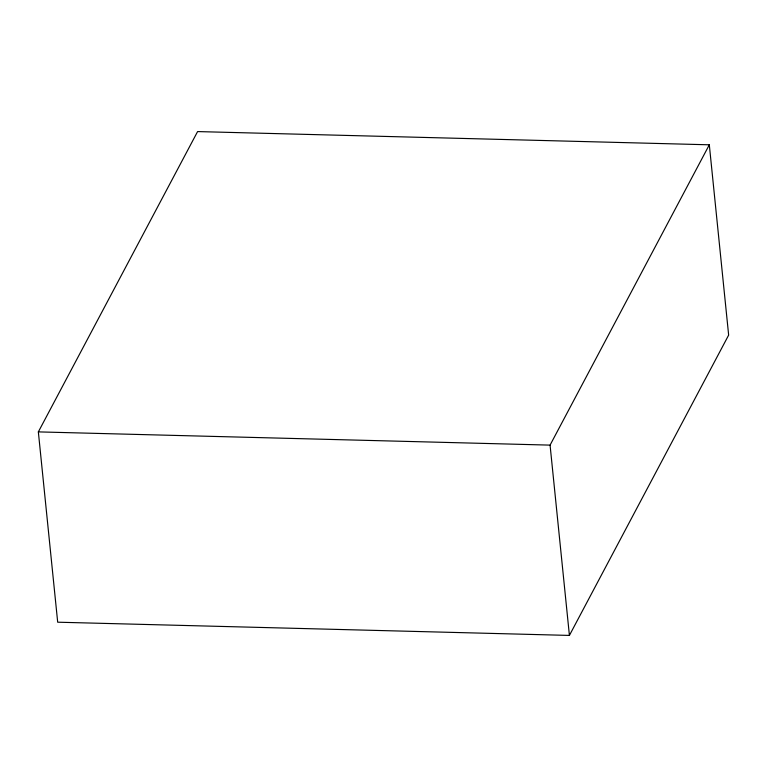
<?xml version="1.0" encoding="UTF-8"?>
<svg xmlns="http://www.w3.org/2000/svg" width="767" height="767" viewBox="0 0 767 767"><rect width="100%" height="100%" fill="white"/><g stroke="black" fill="none" stroke-linecap="round" stroke-linejoin="round"><path stroke-width="1.15" d="M38.35 431.888L197.589 131.579L709.312 144.8L728.65 335.112L569.411 635.421L57.688 622.2L38.35 431.888L550.073 445.119L709.312 144.8M550.073 445.119L569.411 635.421"/></g></svg>
